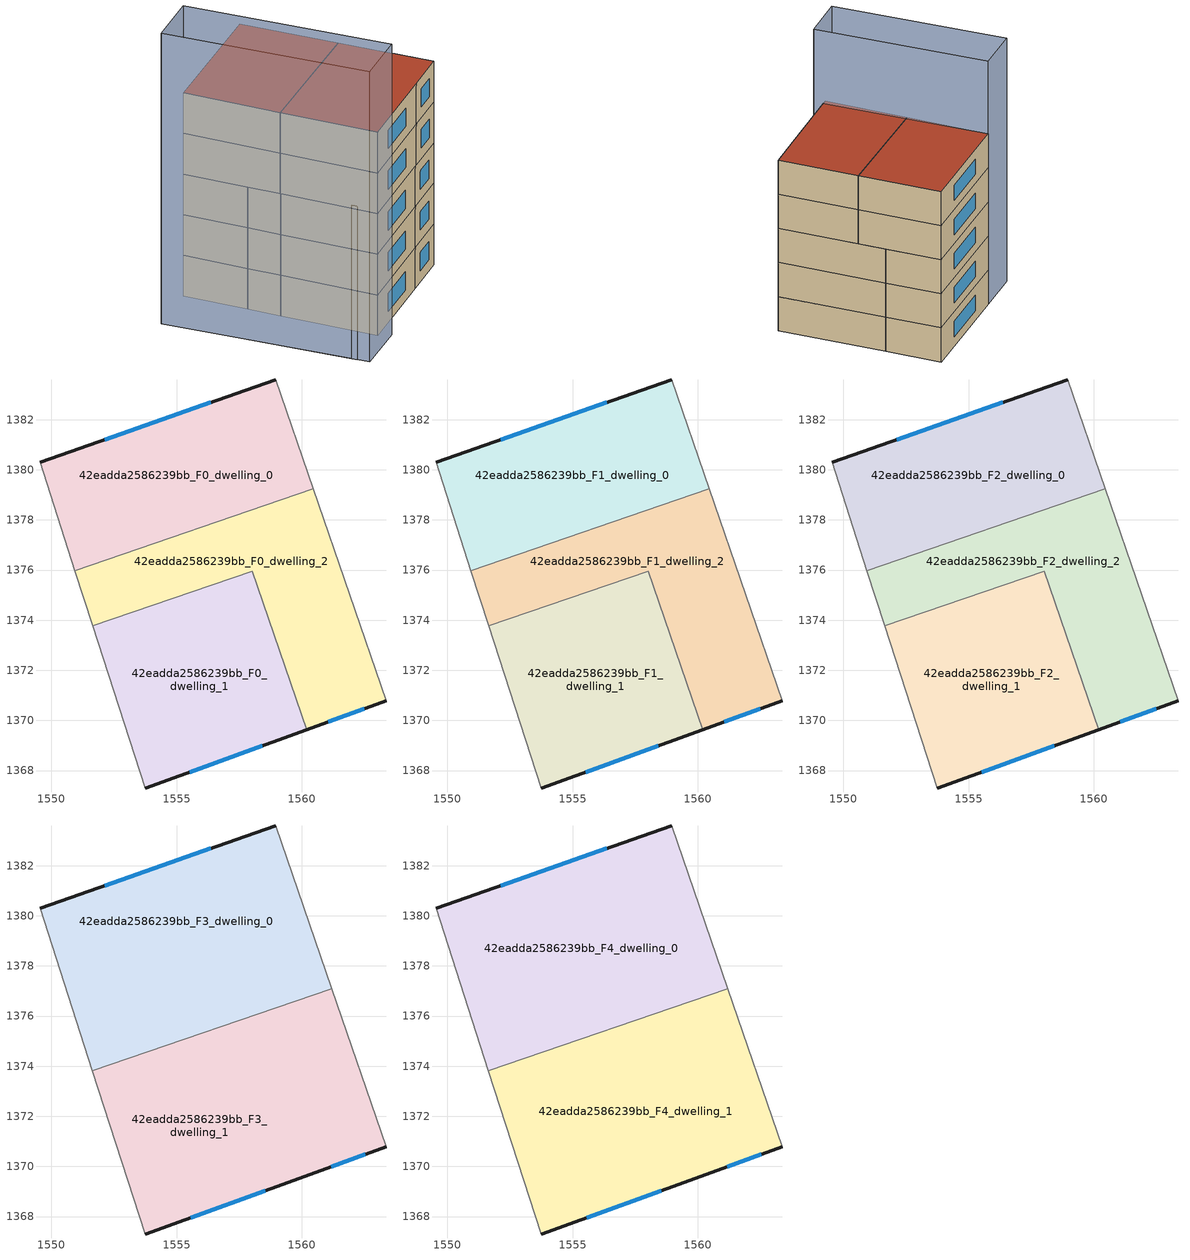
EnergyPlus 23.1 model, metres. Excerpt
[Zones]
42eadda2586239bb_F0_dwelling_0
 floor ground (EU_floor_Construction): 1558.96,1383.6 1560.45,1379.24 1550.94,1375.97 1549.55,1380.3 z0
 wall outside (EU_wall_Construction): 1558.96,1383.6 1549.55,1380.3 z0:3
 wall adiabatic (EU_wall_Construction): 1560.45,1379.24 1558.96,1383.6 / 1549.55,1380.3 1550.94,1375.97 z0:3
 wall to 42eadda2586239bb_F0_dwelling_2 (EU_wall_Construction): 1550.94,1375.97 1560.45,1379.24 z0:3
 window (EU_Window_Construction): 1556.37,1382.69 1552.14,1381.21 z0.83:2.17
42eadda2586239bb_F0_dwelling_1
 floor ground (EU_floor_Construction): 1558.01,1375.95 1560.19,1369.63 1553.75,1367.29 1551.66,1373.77 z0
 wall outside (EU_wall_Construction): 1553.75,1367.29 1560.19,1369.63 z0:3
 wall adiabatic (EU_wall_Construction): 1551.66,1373.77 1553.75,1367.29 z0:3
 wall to 42eadda2586239bb_F0_dwelling_2 (EU_wall_Construction): 1560.19,1369.63 1558.01,1375.95 1551.66,1373.77 z0:3
 window (EU_Window_Construction): 1555.52,1367.93 1558.41,1368.98 z0.83:2.17
42eadda2586239bb_F0_dwelling_2
 floor ground (EU_floor_Construction): 1560.45,1379.24 1563.36,1370.79 1560.19,1369.63 1558.01,1375.95 1551.66,1373.77 1550.94,1375.97 z0
 wall outside (EU_wall_Construction): 1560.19,1369.63 1563.36,1370.79 z0:3
 wall adiabatic (EU_wall_Construction): 1550.94,1375.97 1551.66,1373.77 / 1563.36,1370.79 1560.45,1379.24 z0:3
 window (EU_Window_Construction): 1561.06,1369.95 1562.48,1370.47 z0.83:2.17
42eadda2586239bb_F1_dwelling_0
 floor to 42eadda2586239bb_F0_dwelling_0 (EU_floor_Construction): 1558.96,1383.6 1560.45,1379.24 1550.94,1375.97 1549.55,1380.3 z3
 wall outside (EU_wall_Construction): 1558.96,1383.6 1549.55,1380.3 z3:6
 wall adiabatic (EU_wall_Construction): 1560.45,1379.24 1558.96,1383.6 / 1549.55,1380.3 1550.94,1375.97 z3:6
 wall to 42eadda2586239bb_F1_dwelling_2 (EU_wall_Construction): 1550.94,1375.97 1560.45,1379.24 z3:6
 window (EU_Window_Construction): 1556.37,1382.69 1552.14,1381.21 z3.83:5.17
42eadda2586239bb_F1_dwelling_1
 floor to 42eadda2586239bb_F0_dwelling_1 (EU_floor_Construction): 1558.01,1375.95 1560.19,1369.63 1553.75,1367.29 1551.66,1373.77 z3
 wall outside (EU_wall_Construction): 1553.75,1367.29 1560.19,1369.63 z3:6
 wall adiabatic (EU_wall_Construction): 1551.66,1373.77 1553.75,1367.29 z3:6
 wall to 42eadda2586239bb_F1_dwelling_2 (EU_wall_Construction): 1560.19,1369.63 1558.01,1375.95 1551.66,1373.77 z3:6
 window (EU_Window_Construction): 1555.52,1367.93 1558.41,1368.98 z3.83:5.17
42eadda2586239bb_F1_dwelling_2
 floor to 42eadda2586239bb_F0_dwelling_2 (EU_floor_Construction): 1560.45,1379.24 1563.36,1370.79 1560.19,1369.63 1558.01,1375.95 1551.66,1373.77 1550.94,1375.97 z3
 wall outside (EU_wall_Construction): 1560.19,1369.63 1563.36,1370.79 z3:6
 wall adiabatic (EU_wall_Construction): 1550.94,1375.97 1551.66,1373.77 / 1563.36,1370.79 1560.45,1379.24 z3:6
 window (EU_Window_Construction): 1561.06,1369.95 1562.48,1370.47 z3.83:5.17
42eadda2586239bb_F2_dwelling_0
 floor to 42eadda2586239bb_F1_dwelling_0 (EU_floor_Construction): 1558.96,1383.6 1560.45,1379.24 1550.94,1375.97 1549.55,1380.3 z6
 wall outside (EU_wall_Construction): 1558.96,1383.6 1549.55,1380.3 z6:9
 wall adiabatic (EU_wall_Construction): 1560.45,1379.24 1558.96,1383.6 / 1549.55,1380.3 1550.94,1375.97 z6:9
 wall to 42eadda2586239bb_F2_dwelling_2 (EU_wall_Construction): 1550.94,1375.97 1560.45,1379.24 z6:9
 window (EU_Window_Construction): 1556.37,1382.69 1552.14,1381.21 z6.83:8.17
42eadda2586239bb_F2_dwelling_1
 floor to 42eadda2586239bb_F1_dwelling_1 (EU_floor_Construction): 1558.01,1375.95 1560.19,1369.63 1553.75,1367.29 1551.66,1373.77 z6
 wall outside (EU_wall_Construction): 1553.75,1367.29 1560.19,1369.63 z6:9
 wall adiabatic (EU_wall_Construction): 1551.66,1373.77 1553.75,1367.29 z6:9
 wall to 42eadda2586239bb_F2_dwelling_2 (EU_wall_Construction): 1560.19,1369.63 1558.01,1375.95 1551.66,1373.77 z6:9
 window (EU_Window_Construction): 1555.52,1367.93 1558.41,1368.98 z6.83:8.17
42eadda2586239bb_F2_dwelling_2
 floor to 42eadda2586239bb_F1_dwelling_2 (EU_floor_Construction): 1560.45,1379.24 1563.36,1370.79 1560.19,1369.63 1558.01,1375.95 1551.66,1373.77 1550.94,1375.97 z6
 wall outside (EU_wall_Construction): 1560.19,1369.63 1563.36,1370.79 z6:9
 wall adiabatic (EU_wall_Construction): 1550.94,1375.97 1551.66,1373.77 / 1563.36,1370.79 1560.45,1379.24 z6:9
 window (EU_Window_Construction): 1561.06,1369.95 1562.48,1370.47 z6.83:8.17
42eadda2586239bb_F3_dwelling_0
 floor to 42eadda2586239bb_F2_dwelling_0 (EU_floor_Construction): 1558.96,1383.6 1560.45,1379.24 1550.94,1375.98 1549.55,1380.3 z9
 floor to 42eadda2586239bb_F2_dwelling_2 (EU_floor_Construction): 1560.45,1379.24 1561.19,1377.09 1551.64,1373.81 1550.94,1375.98 z9
 wall outside (EU_wall_Construction): 1558.96,1383.6 1549.55,1380.3 z9:12
 wall adiabatic (EU_wall_Construction): 1561.19,1377.09 1558.96,1383.6 / 1549.55,1380.3 1551.64,1373.81 z9:12
 wall to 42eadda2586239bb_F3_dwelling_1 (EU_wall_Construction): 1551.64,1373.81 1561.19,1377.09 z9:12
 window (EU_Window_Construction): 1556.37,1382.69 1552.14,1381.21 z9.83:11.17
42eadda2586239bb_F3_dwelling_1
 floor to 42eadda2586239bb_F2_dwelling_1 (EU_floor_Construction): 1558.01,1375.95 1560.19,1369.63 1553.75,1367.29 1551.66,1373.77 z9
 floor to 42eadda2586239bb_F2_dwelling_2 (EU_floor_Construction): 1561.19,1377.09 1563.36,1370.79 1560.29,1369.66 1560.19,1369.63 1558.01,1375.95 1551.66,1373.77 1551.64,1373.81 z9
 wall outside (EU_wall_Construction): 1553.75,1367.29 1560.35,1369.69 1563.36,1370.79 z9:12
 wall adiabatic (EU_wall_Construction): 1551.64,1373.81 1553.75,1367.29 / 1563.36,1370.79 1561.19,1377.09 z9:12
 window (EU_Window_Construction): 1561.18,1369.99 1562.53,1370.49 / 1555.57,1367.95 1558.54,1369.03 z9.83:11.17
42eadda2586239bb_F4_dwelling_0
 floor to 42eadda2586239bb_F3_dwelling_0 (EU_floor_Construction): 1558.96,1383.6 1561.19,1377.09 1551.64,1373.81 1549.55,1380.3 z12
 wall outside (EU_wall_Construction): 1558.96,1383.6 1549.55,1380.3 z12:15
 wall adiabatic (EU_wall_Construction): 1561.19,1377.09 1558.96,1383.6 / 1549.55,1380.3 1551.64,1373.81 z12:15
 wall to 42eadda2586239bb_F4_dwelling_1 (EU_wall_Construction): 1551.64,1373.81 1561.19,1377.09 z12:15
 window (EU_Window_Construction): 1556.37,1382.69 1552.14,1381.21 z12.83:14.17
 roof outside (EU_roof_Construction): 1561.19,1377.09 1558.96,1383.6 1549.55,1380.3 1551.64,1373.81 z15
42eadda2586239bb_F4_dwelling_1
 floor to 42eadda2586239bb_F3_dwelling_1 (EU_floor_Construction): 1561.19,1377.09 1563.36,1370.79 1560.35,1369.69 1553.75,1367.29 1551.64,1373.81 z12
 wall outside (EU_wall_Construction): 1553.75,1367.29 1560.35,1369.69 1563.36,1370.79 z12:15
 wall adiabatic (EU_wall_Construction): 1551.64,1373.81 1553.75,1367.29 / 1563.36,1370.79 1561.19,1377.09 z12:15
 window (EU_Window_Construction): 1561.18,1369.99 1562.53,1370.49 / 1555.57,1367.95 1558.54,1369.03 z12.83:14.17
 roof outside (EU_roof_Construction): 1563.36,1370.79 1561.19,1377.09 1551.64,1373.81 1553.75,1367.29 1560.35,1369.69 z15
shading: 1545.86,1378.9 1550.45,1366.19 z0:11.3; 1550.74,1365.36 1545.83,1378.95 / 1545.83,1378.95 1549.55,1380.3 / 1549.55,1380.3 1554.47,1366.71 / 1554.47,1366.71 1550.74,1365.36 z0:21.4
[Building]
EU S2 Campaign: North Axis=0; Terrain=City; Solar Distribution=FullExterior
[Site:Location]
Lyon-Bron: Latitude=45.75; Longitude=5; Time Zone=1; Elevation=198
[SizingPeriod:WeatherFileDays]
AnnualSizingPeriod: Begin Month=1; Begin Day of Month=1; End Month=12; End Day of Month=31; Day of Week for Start Day=Monday; Use Weather File Daylight Saving Period=No; Use Weather File Rain and Snow Indicators=No
[MATERIAL]
EU_InternalMass_Material: Roughness=MediumRough; Thickness=0.1; Conductivity=1; Density=1800; Specific Heat=900; Thermal Absorptance=0.9; Solar Absorptance=0.7; Visible Absorptance=0.7
[MATERIAL:NOMASS] Roughness=MediumRough; Thermal Absorptance=0.9; Solar Absorptance=0.7; Visible Absorptance=0.7
Name | Thermal Resistance
EU_wall_NoMass | 0.87146
EU_roof_NoMass | 0.842276
EU_floor_NoMass | 0.496999
[WINDOWMATERIAL:SIMPLEGLAZINGSYSTEM]
EU_Window_SimpleGlazing: UFactor=2.2525; Solar Heat Gain Coefficient=0.76; Visible Transmittance=0.76
[CONSTRUCTION]
EU_wall_Construction: EU_wall_NoMass
EU_roof_Construction: EU_roof_NoMass
EU_floor_Construction: EU_floor_NoMass
EU_Window_Construction: EU_Window_SimpleGlazing
EU_InternalMass_Construction: EU_InternalMass_Material
[ZONE] Type=1; Multiplier=1; Ceiling Height=autocalculate; Floor Area=autocalculate; Part of Total Floor Area=Yes
Name | Volume
42eadda2586239bb_F0_dwelling_0; 42eadda2586239bb_F1_dwelling_0; 42eadda2586239bb_F2_dwelling_0 | 137.398
42eadda2586239bb_F3_dwelling_0; 42eadda2586239bb_F4_dwelling_0 | 206.103
42eadda2586239bb_F0_dwelling_1; 42eadda2586239bb_F1_dwelling_1; 42eadda2586239bb_F2_dwelling_1 | 137.399
42eadda2586239bb_F3_dwelling_1; 42eadda2586239bb_F4_dwelling_1 | 206.101
42eadda2586239bb_F0_dwelling_2; 42eadda2586239bb_F1_dwelling_2; 42eadda2586239bb_F2_dwelling_2 | 137.407
[INTERNALMASS] Construction=EU_InternalMass_Construction
Name | Zone or ZoneList | Surface Area
42eadda2586239bb_F0_dwelling_0_EU_InternalMass | 42eadda2586239bb_F0_dwelling_0 | 45.7987
42eadda2586239bb_F0_dwelling_1_EU_InternalMass | 42eadda2586239bb_F0_dwelling_1 | 45.7996
42eadda2586239bb_F0_dwelling_2_EU_InternalMass | 42eadda2586239bb_F0_dwelling_2 | 45.8026
42eadda2586239bb_F1_dwelling_0_EU_InternalMass | 42eadda2586239bb_F1_dwelling_0 | 45.7987
42eadda2586239bb_F1_dwelling_1_EU_InternalMass | 42eadda2586239bb_F1_dwelling_1 | 45.7996
42eadda2586239bb_F1_dwelling_2_EU_InternalMass | 42eadda2586239bb_F1_dwelling_2 | 45.8026
42eadda2586239bb_F2_dwelling_0_EU_InternalMass | 42eadda2586239bb_F2_dwelling_0 | 45.7987
42eadda2586239bb_F2_dwelling_1_EU_InternalMass | 42eadda2586239bb_F2_dwelling_1 | 45.7996
42eadda2586239bb_F2_dwelling_2_EU_InternalMass | 42eadda2586239bb_F2_dwelling_2 | 45.8026
42eadda2586239bb_F3_dwelling_0_EU_InternalMass | 42eadda2586239bb_F3_dwelling_0 | 68.7009
42eadda2586239bb_F3_dwelling_1_EU_InternalMass | 42eadda2586239bb_F3_dwelling_1 | 68.7006
42eadda2586239bb_F4_dwelling_0_EU_InternalMass | 42eadda2586239bb_F4_dwelling_0 | 68.7009
42eadda2586239bb_F4_dwelling_1_EU_InternalMass | 42eadda2586239bb_F4_dwelling_1 | 68.7006
[OTHEREQUIPMENT] Fuel Type=Electricity; Design Level Calculation Method=Watts/Area; Power per Zone Floor Area=1; Fraction Latent=0; Fraction Radiant=0; Fraction Lost=0; Carbon Dioxide Generation Rate=0; EndUse Subcategory=EU_Step8_InternalGains
Name | Zone or ZoneList or Space or SpaceList | Schedule
EU_Step8_InternalGain_42eadda2586239bb_F0_dwelling_0_f000 | 42eadda2586239bb_F0_dwelling_0 | EU_Step8_GainSchedule_42eadda2586239bb_F0_dwelling_0_f000
EU_Step8_InternalGain_42eadda2586239bb_F0_dwelling_1_f000 | 42eadda2586239bb_F0_dwelling_1 | EU_Step8_GainSchedule_42eadda2586239bb_F0_dwelling_1_f000
EU_Step8_InternalGain_42eadda2586239bb_F0_dwelling_2_f000 | 42eadda2586239bb_F0_dwelling_2 | EU_Step8_GainSchedule_42eadda2586239bb_F0_dwelling_2_f000
EU_Step8_InternalGain_42eadda2586239bb_F1_dwelling_0_f000 | 42eadda2586239bb_F1_dwelling_0 | EU_Step8_GainSchedule_42eadda2586239bb_F1_dwelling_0_f000
EU_Step8_InternalGain_42eadda2586239bb_F1_dwelling_1_f000 | 42eadda2586239bb_F1_dwelling_1 | EU_Step8_GainSchedule_42eadda2586239bb_F1_dwelling_1_f000
EU_Step8_InternalGain_42eadda2586239bb_F1_dwelling_2_f000 | 42eadda2586239bb_F1_dwelling_2 | EU_Step8_GainSchedule_42eadda2586239bb_F1_dwelling_2_f000
EU_Step8_InternalGain_42eadda2586239bb_F2_dwelling_0_f000 | 42eadda2586239bb_F2_dwelling_0 | EU_Step8_GainSchedule_42eadda2586239bb_F2_dwelling_0_f000
EU_Step8_InternalGain_42eadda2586239bb_F2_dwelling_1_f000 | 42eadda2586239bb_F2_dwelling_1 | EU_Step8_GainSchedule_42eadda2586239bb_F2_dwelling_1_f000
EU_Step8_InternalGain_42eadda2586239bb_F2_dwelling_2_f000 | 42eadda2586239bb_F2_dwelling_2 | EU_Step8_GainSchedule_42eadda2586239bb_F2_dwelling_2_f000
EU_Step8_InternalGain_42eadda2586239bb_F3_dwelling_0_f000 | 42eadda2586239bb_F3_dwelling_0 | EU_Step8_GainSchedule_42eadda2586239bb_F3_dwelling_0_f000
EU_Step8_InternalGain_42eadda2586239bb_F3_dwelling_1_f000 | 42eadda2586239bb_F3_dwelling_1 | EU_Step8_GainSchedule_42eadda2586239bb_F3_dwelling_1_f000
EU_Step8_InternalGain_42eadda2586239bb_F4_dwelling_0_f000 | 42eadda2586239bb_F4_dwelling_0 | EU_Step8_GainSchedule_42eadda2586239bb_F4_dwelling_0_f000
EU_Step8_InternalGain_42eadda2586239bb_F4_dwelling_1_f000 | 42eadda2586239bb_F4_dwelling_1 | EU_Step8_GainSchedule_42eadda2586239bb_F4_dwelling_1_f000
[ZONEVENTILATION:DESIGNFLOWRATE] Schedule=EU_AlwaysOn; Design Flow Rate Calculation Method=AirChanges/Hour; Air Changes per Hour=0.425; Ventilation Type=Natural; Fan Pressure Rise=0; Fan Total Efficiency=1; Constant Term Coefficient=1; Temperature Term Coefficient=0; Velocity Term Coefficient=0; Velocity Squared Term Coefficient=0; Minimum Indoor Temperature=-100; Maximum Indoor Temperature=100; Delta Temperature=-100; Minimum Outdoor Temperature=-100; Maximum Outdoor Temperature=100; Maximum Wind Speed=40
Name | Zone or ZoneList or Space or SpaceList
EU_ConstantAir_42eadda2586239bb_F0_dwelling_0 | 42eadda2586239bb_F0_dwelling_0
EU_ConstantAir_42eadda2586239bb_F0_dwelling_1 | 42eadda2586239bb_F0_dwelling_1
EU_ConstantAir_42eadda2586239bb_F0_dwelling_2 | 42eadda2586239bb_F0_dwelling_2
EU_ConstantAir_42eadda2586239bb_F1_dwelling_0 | 42eadda2586239bb_F1_dwelling_0
EU_ConstantAir_42eadda2586239bb_F1_dwelling_1 | 42eadda2586239bb_F1_dwelling_1
EU_ConstantAir_42eadda2586239bb_F1_dwelling_2 | 42eadda2586239bb_F1_dwelling_2
EU_ConstantAir_42eadda2586239bb_F2_dwelling_0 | 42eadda2586239bb_F2_dwelling_0
EU_ConstantAir_42eadda2586239bb_F2_dwelling_1 | 42eadda2586239bb_F2_dwelling_1
EU_ConstantAir_42eadda2586239bb_F2_dwelling_2 | 42eadda2586239bb_F2_dwelling_2
EU_ConstantAir_42eadda2586239bb_F3_dwelling_0 | 42eadda2586239bb_F3_dwelling_0
EU_ConstantAir_42eadda2586239bb_F3_dwelling_1 | 42eadda2586239bb_F3_dwelling_1
EU_ConstantAir_42eadda2586239bb_F4_dwelling_0 | 42eadda2586239bb_F4_dwelling_0
EU_ConstantAir_42eadda2586239bb_F4_dwelling_1 | 42eadda2586239bb_F4_dwelling_1
[HVACTEMPLATE:THERMOSTAT] Constant Heating Setpoint=20; Constant Cooling Setpoint=50
EU_HeatOnly_42eadda2586239bb_F0_dwelling_0; EU_HeatOnly_42eadda2586239bb_F0_dwelling_1; EU_HeatOnly_42eadda2586239bb_F0_dwelling_2; EU_HeatOnly_42eadda2586239bb_F1_dwelling_0; EU_HeatOnly_42eadda2586239bb_F1_dwelling_1; EU_HeatOnly_42eadda2586239bb_F1_dwelling_2; EU_HeatOnly_42eadda2586239bb_F2_dwelling_0; EU_HeatOnly_42eadda2586239bb_F2_dwelling_1; EU_HeatOnly_42eadda2586239bb_F2_dwelling_2; EU_HeatOnly_42eadda2586239bb_F3_dwelling_0; EU_HeatOnly_42eadda2586239bb_F3_dwelling_1; EU_HeatOnly_42eadda2586239bb_F4_dwelling_0; EU_HeatOnly_42eadda2586239bb_F4_dwelling_1
[HVACTEMPLATE:ZONE:IDEALLOADSAIRSYSTEM] System Availability Schedule=EU_AlwaysOn; Maximum Heating Supply Air Temperature=50; Minimum Cooling Supply Air Temperature=13; Maximum Heating Supply Air Humidity Ratio=0.0156; Minimum Cooling Supply Air Humidity Ratio=0.0077; Heating Limit=NoLimit; Cooling Limit=NoLimit; Heating Availability Schedule=EU_AlwaysOn; Cooling Availability Schedule=EU_CoolingOff; Dehumidification Control Type=ConstantSensibleHeatRatio; Cooling Sensible Heat Ratio=0.7; Dehumidification Setpoint=60; Humidification Control Type=None; Humidification Setpoint=30; Outdoor Air Method=None; Outdoor Air Flow Rate per Person=0.00944; Outdoor Air Flow Rate per Zone Floor Area=0; Outdoor Air Flow Rate per Zone=0; Demand Controlled Ventilation Type=None; Outdoor Air Economizer Type=NoEconomizer; Heat Recovery Type=None; Sensible Heat Recovery Effectiveness=0.7; Latent Heat Recovery Effectiveness=0.65
Name | Template Thermostat
42eadda2586239bb_F0_dwelling_0 | EU_HeatOnly_42eadda2586239bb_F0_dwelling_0
42eadda2586239bb_F0_dwelling_1 | EU_HeatOnly_42eadda2586239bb_F0_dwelling_1
42eadda2586239bb_F0_dwelling_2 | EU_HeatOnly_42eadda2586239bb_F0_dwelling_2
42eadda2586239bb_F1_dwelling_0 | EU_HeatOnly_42eadda2586239bb_F1_dwelling_0
42eadda2586239bb_F1_dwelling_1 | EU_HeatOnly_42eadda2586239bb_F1_dwelling_1
42eadda2586239bb_F1_dwelling_2 | EU_HeatOnly_42eadda2586239bb_F1_dwelling_2
42eadda2586239bb_F2_dwelling_0 | EU_HeatOnly_42eadda2586239bb_F2_dwelling_0
42eadda2586239bb_F2_dwelling_1 | EU_HeatOnly_42eadda2586239bb_F2_dwelling_1
42eadda2586239bb_F2_dwelling_2 | EU_HeatOnly_42eadda2586239bb_F2_dwelling_2
42eadda2586239bb_F3_dwelling_0 | EU_HeatOnly_42eadda2586239bb_F3_dwelling_0
42eadda2586239bb_F3_dwelling_1 | EU_HeatOnly_42eadda2586239bb_F3_dwelling_1
42eadda2586239bb_F4_dwelling_0 | EU_HeatOnly_42eadda2586239bb_F4_dwelling_0
42eadda2586239bb_F4_dwelling_1 | EU_HeatOnly_42eadda2586239bb_F4_dwelling_1
[SIZING:ZONE] Zone Cooling Design Supply Air Temperature Input Method=SupplyAirTemperature; Zone Cooling Design Supply Air Temperature=13; Zone Heating Design Supply Air Temperature Input Method=SupplyAirTemperature; Zone Heating Design Supply Air Temperature=50; Zone Cooling Design Supply Air Humidity Ratio=0.008; Zone Heating Design Supply Air Humidity Ratio=0.008; Cooling Design Air Flow Method=DesignDay; Cooling Design Air Flow Rate=0; Cooling Minimum Air Flow per Zone Floor Area=0.000762; Cooling Minimum Air Flow=0; Cooling Minimum Air Flow Fraction=0.2; Heating Design Air Flow Method=DesignDay; Heating Design Air Flow Rate=0; Heating Maximum Air Flow per Zone Floor Area=0.002032; Heating Maximum Air Flow=0.141576; Heating Maximum Air Flow Fraction=0.3; Account for Dedicated Outdoor Air System=No; Dedicated Outdoor Air System Control Strategy=NeutralSupplyAir; Dedicated Outdoor Air Low Setpoint Temperature for Design=autosize; Dedicated Outdoor Air High Setpoint Temperature for Design=autosize; Zone Load Sizing Method=Sensible Load Only No Latent Load; Zone Latent Cooling Design Supply Air Humidity Ratio Input Method=HumidityRatioDifference; Zone Cooling Design Supply Air Humidity Ratio Difference=0.005; Zone Latent Heating Design Supply Air Humidity Ratio Input Method=HumidityRatioDifference; Zone Humidification Design Supply Air Humidity Ratio Difference=0.005
42eadda2586239bb_F0_dwelling_0; 42eadda2586239bb_F0_dwelling_1; 42eadda2586239bb_F0_dwelling_2; 42eadda2586239bb_F1_dwelling_0; 42eadda2586239bb_F1_dwelling_1; 42eadda2586239bb_F1_dwelling_2; 42eadda2586239bb_F2_dwelling_0; 42eadda2586239bb_F2_dwelling_1; 42eadda2586239bb_F2_dwelling_2; 42eadda2586239bb_F3_dwelling_0; 42eadda2586239bb_F3_dwelling_1; 42eadda2586239bb_F4_dwelling_0; 42eadda2586239bb_F4_dwelling_1
[SCHEDULE:CONSTANT]
Name | Hourly Value
EU_AlwaysOn | 1
EU_CoolingOff | 0
[SCHEDULE:FILE] Column Number=1; Rows to Skip at Top=0; Number of Hours of Data=8760; Column Separator=Comma; Interpolate to Timestep=No; Minutes per Item=60; Adjust Schedule for Daylight Savings=Yes
Name | File
EU_Step8_GainSchedule_42eadda2586239bb_F0_dwelling_0_f000 | ../../schedules/42eadda2586239bb/42eadda2586239bb_F0_dwelling_0_f000_gain.csv
EU_Step8_GainSchedule_42eadda2586239bb_F0_dwelling_1_f000 | ../../schedules/42eadda2586239bb/42eadda2586239bb_F0_dwelling_1_f000_gain.csv
EU_Step8_GainSchedule_42eadda2586239bb_F0_dwelling_2_f000 | ../../schedules/42eadda2586239bb/42eadda2586239bb_F0_dwelling_2_f000_gain.csv
EU_Step8_GainSchedule_42eadda2586239bb_F1_dwelling_0_f000 | ../../schedules/42eadda2586239bb/42eadda2586239bb_F1_dwelling_0_f000_gain.csv
EU_Step8_GainSchedule_42eadda2586239bb_F1_dwelling_1_f000 | ../../schedules/42eadda2586239bb/42eadda2586239bb_F1_dwelling_1_f000_gain.csv
EU_Step8_GainSchedule_42eadda2586239bb_F1_dwelling_2_f000 | ../../schedules/42eadda2586239bb/42eadda2586239bb_F1_dwelling_2_f000_gain.csv
EU_Step8_GainSchedule_42eadda2586239bb_F2_dwelling_0_f000 | ../../schedules/42eadda2586239bb/42eadda2586239bb_F2_dwelling_0_f000_gain.csv
EU_Step8_GainSchedule_42eadda2586239bb_F2_dwelling_1_f000 | ../../schedules/42eadda2586239bb/42eadda2586239bb_F2_dwelling_1_f000_gain.csv
EU_Step8_GainSchedule_42eadda2586239bb_F2_dwelling_2_f000 | ../../schedules/42eadda2586239bb/42eadda2586239bb_F2_dwelling_2_f000_gain.csv
EU_Step8_GainSchedule_42eadda2586239bb_F3_dwelling_0_f000 | ../../schedules/42eadda2586239bb/42eadda2586239bb_F3_dwelling_0_f000_gain.csv
EU_Step8_GainSchedule_42eadda2586239bb_F3_dwelling_1_f000 | ../../schedules/42eadda2586239bb/42eadda2586239bb_F3_dwelling_1_f000_gain.csv
EU_Step8_GainSchedule_42eadda2586239bb_F4_dwelling_0_f000 | ../../schedules/42eadda2586239bb/42eadda2586239bb_F4_dwelling_0_f000_gain.csv
EU_Step8_GainSchedule_42eadda2586239bb_F4_dwelling_1_f000 | ../../schedules/42eadda2586239bb/42eadda2586239bb_F4_dwelling_1_f000_gain.csv
